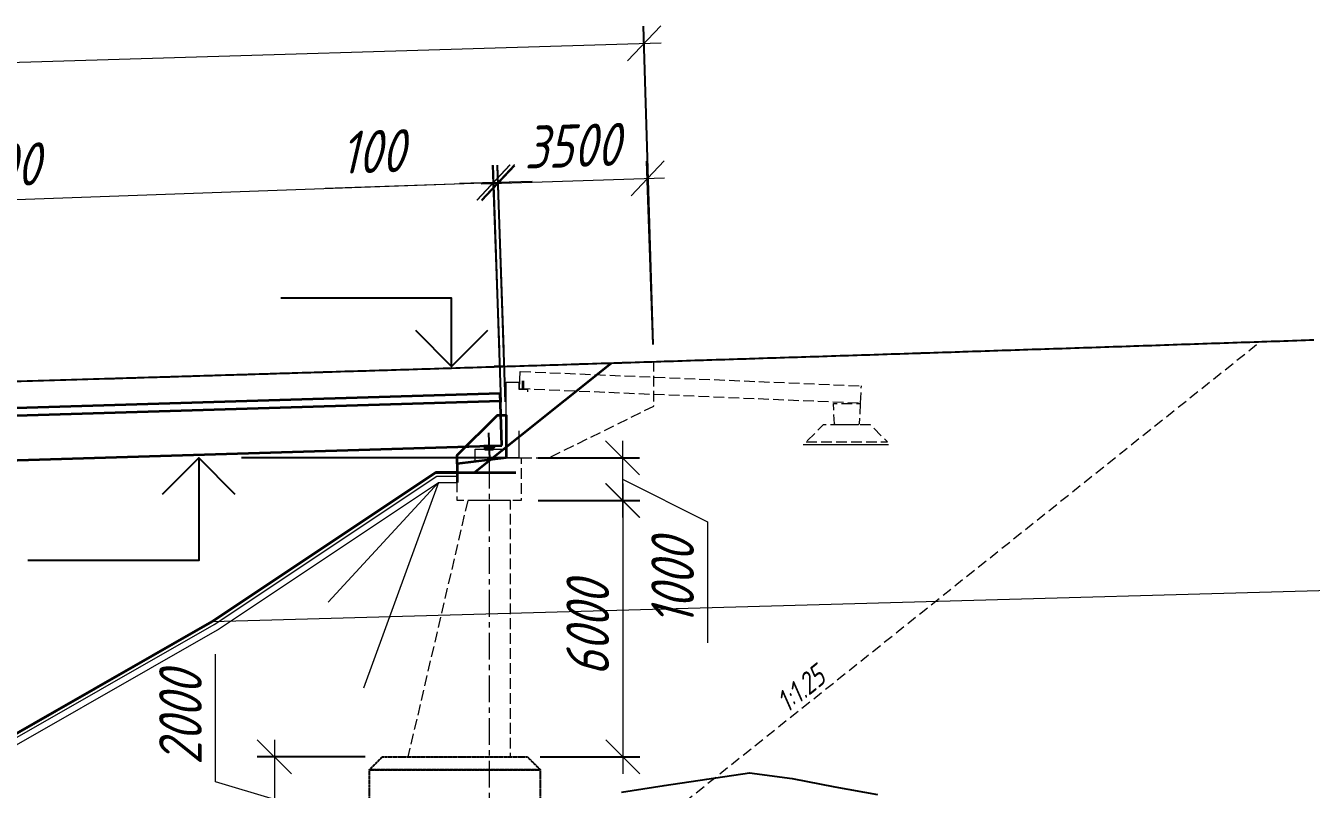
# Model space of a CAD drawing. Header units: millimetres. Extents: x 1864 to 10174863, y -4887456 to 5366151.
# Drawn here: x 4109370 to 4139476, y 12681 to 30555 of the extents above; entities that cross this region are included whole.
import ezdxf
from ezdxf.enums import TextEntityAlignment as Align

# ---------------------------------------------------------------- set-up
doc = ezdxf.new("R2018")
doc.units = ezdxf.units.MM
for name, pattern in [('DASHED', [7, 5, -2, 0]), ('HIDDEN', [9.525, 6.35, -3.175]), ('невидимая', [9.525, 6.35, -3.175]), ('осевая', [2, 1.25, -0.25, 0.25, -0.25])]:
    doc.linetypes.add(name, pattern=pattern)
for name, color, linetype, lineweight in [('(m)Невидимый контур', 4, 'HIDDEN', 18), ('04_Невидимые', 3, 'Continuous', 13), ('1-Бетон', 106, 'Continuous', 35), ('1-Примечания', 4, 'Continuous', 25), ('1-Размеры', 1, 'Continuous', 25), ('1-Текст_3', 250, 'Continuous', 25), ('ИС_TXT', 4, 'Continuous', 18), ('ИС_АРМ', 1, 'Continuous', 35), ('ИС_Основная', 7, 'Continuous', 35), ('ИС_Ось', 3, 'осевая', 18), ('ИС_Размер', 3, 'Continuous', 18), ('ИС_Тонкая', 3, 'Continuous', 18), ('Размеры', 3, 'Continuous', 15)]:
    doc.layers.add(name, color=color, linetype=linetype, lineweight=lineweight)
for name, color, linetype in [('ИС_Невидимая', 4, 'невидимая'), ('Красный профиль', 1, 'Continuous'), ('Черный профиль', 3, 'Continuous')]:
    doc.layers.add(name, color=color, linetype=linetype)
doc.styles.add('0', font='isocpeur.ttf', dxfattribs={"width": 0.8, "oblique": 15})
doc.styles.add('ISOCPEUR_', font='isocpeur.ttf', dxfattribs={"width": 0.8, "oblique": 15, "height": 250})
doc.styles.get("Standard").update_dxf_attribs({"font": 'arial.ttf'})
doc.dimstyles.new('М400нов', dxfattribs={"dimscale": 400, "dimtxt": 2.5, "dimasz": 2, "dimexe": 1, "dimexo": 1, "dimgap": 0.8, "dimtad": 1, "dimdec": 0, "dimzin": 0, "dimdsep": 46, "dimtxsty": '0', "dimblk": 'OBLIQUE', "dimcen": 0.09, "dimdle": 1, "dimclrd": 256, "dimclre": 256, "dimclrt": 256, "dimadec": 4, "dimazin": 0, "dimtfac": 1, "dimtdec": 0, "dimtmove": 1, "dimatfit": 2, "dimfxl": 1, "dimtolj": 1, "dimtzin": 0, "dimlwd": -1, "dimarcsym": 0})

# ---------------------------------------------------------------- blocks, each defined once
blk = doc.blocks.new('_OBLIQUE')
at = {"color": 0, "linetype": 'ByBlock', "lineweight": -2}
blk.add_line((0.5, 0.5), (-0.5, -0.5), dxfattribs=at)
blk = doc.blocks.new('*D471')
at = {"layer": 'Defpoints', "color": 0, "linetype": 'Continuous', "transparency": 16777216}
for p in [(4123852, 30143), (4124076, 22692), (3969765, 18046)]:
    blk.add_point(p, dxfattribs=at)
at = {"layer": 'ИС_Размер', "lineweight": -2, "transparency": 16777216}
for p, q in [((4124064, 23092), (4123840, 30543)), ((3969753, 18446), (3969529, 25898))]:
    blk.add_line(p, q, dxfattribs=at)
at = {"layer": 'ИС_Размер', "transparency": 16777216}
blk.add_line((3969141, 25486), (4124252, 30155), dxfattribs=at)
at = {"layer": 'ИС_Размер', "linetype": 'Continuous', "transparency": 16777216, "xscale": 800, "yscale": 800, "zscale": 800}
for p, rotation in [((4123852, 30143), 1.724269677828712), ((3969541, 25498), 181.7242696778287)]:
    blk.add_blockref('_OBLIQUE', p, dxfattribs=dict(at, rotation=rotation))
at = {"layer": 'ИС_Размер', "linetype": 'Continuous', "transparency": 16777216, "insert": (4046672, 28640), "char_height": 1000, "attachment_point": 5, "rotation": 1.7243, "style": '0'}
blk.add_mtext('\\A1;154400', dxfattribs=at)
blk = doc.blocks.new('*U451')
blk.add_lwpolyline([(0, 0), (0, 200)])
at = {"layer": 'Defpoints'}
for points in [[(-9, 0), (-9, 200)], [(-8, 0), (-8, 200)], [(8, 0), (8, 200)], [(9, 0), (9, 200)]]:
    blk.add_lwpolyline(points, dxfattribs=at)
blk = doc.blocks.new('б24 1.23')
at = {"layer": '1-Бетон', "linetype": 'Continuous'}
for points in [[(0, 0), (6, 1230)], [(6, 1230), (24005, 1120)], [(5, 1050), (24005, 940)], [(24000, -110), (24005, 1120)], [(0, 0), (24000, -110)]]:
    blk.add_lwpolyline(points, dxfattribs=at)
at = {"layer": 'Красный профиль', "linetype": 'Continuous'}
for points in [[(301, 306), (299, -309)], [(23701, 199), (23698, -416)]]:
    blk.add_lwpolyline(points, dxfattribs=at)
blk = doc.blocks.new('*D462')
at = {"layer": 'Defpoints', "color": 0, "linetype": 'Continuous', "transparency": 16777216}
for p in [(4120321, 26888), (4120476, 22574), (4096492, 21710)]:
    blk.add_point(p, dxfattribs=at)
at = {"layer": 'ИС_Размер', "lineweight": -2, "transparency": 16777216}
for p, q in [((4120462, 22974), (4120306, 27288)), ((4096477, 22110), (4096322, 26423))]:
    blk.add_line(p, q, dxfattribs=at)
at = {"layer": 'ИС_Размер', "transparency": 16777216}
blk.add_line((4095936, 26009), (4120720, 26902), dxfattribs=at)
at = {"layer": 'ИС_Размер', "linetype": 'Continuous', "transparency": 16777216, "xscale": 800, "yscale": 800, "zscale": 800}
for p, rotation in [((4120321, 26888), 2.064041569416751), ((4096336, 26024), 182.0640415694167)]:
    blk.add_blockref('_OBLIQUE', p, dxfattribs=dict(at, rotation=rotation))
at = {"layer": 'ИС_Размер', "linetype": 'Continuous', "transparency": 16777216, "insert": (4108299, 27275), "char_height": 1000, "attachment_point": 5, "rotation": 2.064, "style": '0'}
blk.add_mtext('\\A1;24000', dxfattribs=at)
blk = doc.blocks.new('*D469')
at = {"layer": 'Defpoints', "color": 0, "linetype": 'Continuous', "transparency": 16777216}
for p in [(4120429, 26890), (4120520, 21345), (4120620, 21349)]:
    blk.add_point(p, dxfattribs=at)
at = {"layer": 'ИС_Размер', "lineweight": -2, "transparency": 16777216}
for p, q in [((4120506, 21745), (4120315, 27286)), ((4120607, 21749), (4120415, 27290))]:
    blk.add_line(p, q, dxfattribs=at)
at = {"layer": 'ИС_Размер', "transparency": 16777216}
for p, q in [((4116383, 26750), (4120329, 26886)), ((4120329, 26886), (4119529, 26859)), ((4120329, 26886), (4120429, 26890)), ((4120329, 26886), (4120429, 26890)), ((4120429, 26890), (4121228, 26917))]:
    blk.add_line(p, q, dxfattribs=at)
at = {"layer": 'ИС_Размер', "linetype": 'Continuous', "transparency": 16777216, "xscale": 800, "yscale": 800, "zscale": 800}
for p, rotation in [((4120329, 26886), 1.981356038492397), ((4120429, 26890), 181.9813560384924)]:
    blk.add_blockref('_OBLIQUE', p, dxfattribs=dict(at, rotation=rotation))
at = {"layer": 'ИС_Размер', "linetype": 'Continuous', "transparency": 16777216, "insert": (4117488, 27609), "char_height": 1000, "attachment_point": 5, "rotation": 1.9814, "style": '0'}
blk.add_mtext('\\A1;100', dxfattribs=at)
blk = doc.blocks.new('*D470')
at = {"layer": 'Defpoints', "color": 0, "linetype": 'Continuous', "transparency": 16777216}
for p in [(4123933, 26983), (4124076, 22692), (4120578, 22575)]:
    blk.add_point(p, dxfattribs=at)
at = {"layer": 'ИС_Размер', "lineweight": -2, "transparency": 16777216}
for p, q in [((4120565, 22975), (4120421, 27265)), ((4124063, 23092), (4123919, 27382))]:
    blk.add_line(p, q, dxfattribs=at)
at = {"layer": 'ИС_Размер', "transparency": 16777216}
blk.add_line((4120035, 26852), (4124333, 26996), dxfattribs=at)
at = {"layer": 'ИС_Размер', "linetype": 'Continuous', "transparency": 16777216, "xscale": 800, "yscale": 800, "zscale": 800}
for p, rotation in [((4120435, 26866), 181.9136543373657), ((4123933, 26983), 1.913654337365663)]:
    blk.add_blockref('_OBLIQUE', p, dxfattribs=dict(at, rotation=rotation))
at = {"layer": 'ИС_Размер', "linetype": 'Continuous', "transparency": 16777216, "insert": (4122156, 27744), "char_height": 1000, "attachment_point": 5, "rotation": 1.9137, "style": '0'}
blk.add_mtext('\\A1;3500', dxfattribs=at)
blk = doc.blocks.new('*U444')
at = {"layer": '1-Примечания', "linetype": 'Continuous'}
blk.add_line((0, 0), (0.5, 0), dxfattribs=at)
for points in [[(3, 0), (3, 4), (13, 4)], [(5.121, 2.121), (3, 0), (0.879, 2.121)]]:
    blk.add_lwpolyline(points, dxfattribs=at)
at = {"layer": '1-Текст_3', "lineweight": 30, "oblique": 15, "width": 0.8, "flags": 104}
blk.add_attdef('ВЫСОТА', text='', height=3, dxfattribs=at).set_placement((8.127, 6.167), align=Align.MIDDLE_CENTER)
blk.add_attdef('ПРИМЕЧАНИЕ', text='', height=3, dxfattribs=at).set_placement((8, 3.25), align=Align.TOP_CENTER)
blk = doc.blocks.new('*U436')
at = {"layer": '1-Примечания', "linetype": 'Continuous'}
blk.add_line((0, 0), (-15.5, 0), dxfattribs=at)
for points in [[(-18, 0), (-18, -6), (-28, -6)], [(-20.121, -2.121), (-18, 0), (-15.879, -2.121)]]:
    blk.add_lwpolyline(points, dxfattribs=at)
at = {"layer": '1-Текст_3', "lineweight": 30, "oblique": 15, "width": 0.8, "flags": 104}
blk.add_attdef('ВЫСОТА', text='', height=3, dxfattribs=at).set_placement((-23.127, -3.833), align=Align.MIDDLE_CENTER)
blk.add_attdef('ПРИМЕЧАНИЕ', text='', height=3, dxfattribs=at).set_placement((-23, -6.75), align=Align.TOP_CENTER)
blk = doc.blocks.new('*D948')
at = {"layer": 'Defpoints', "color": 0, "linetype": 'Continuous', "transparency": 16777216}
for p in [(4120971, 19440), (4121020, 13440), (4123352, 13440)]:
    blk.add_point(p, dxfattribs=at)
at = {"layer": 'ИС_Размер', "transparency": 16777216}
blk.add_line((4123352, 19840), (4123352, 13040), dxfattribs=at)
at = {"layer": 'ИС_Размер', "lineweight": -2, "transparency": 16777216}
for p, q in [((4121371, 19440), (4123752, 19440)), ((4121420, 13440), (4123752, 13440))]:
    blk.add_line(p, q, dxfattribs=at)
at = {"layer": 'ИС_Размер', "linetype": 'Continuous', "transparency": 16777216, "xscale": 800, "yscale": 800, "zscale": 800}
for p, rotation in [((4123352, 19440), 90), ((4123352, 13440), 270)]:
    blk.add_blockref('_OBLIQUE', p, dxfattribs=dict(at, rotation=rotation))
at = {"layer": 'ИС_Размер', "linetype": 'Continuous', "transparency": 16777216, "insert": (4122532, 16440), "char_height": 1000, "attachment_point": 5, "rotation": 90, "style": '0'}
blk.add_mtext('\\A1;6000', dxfattribs=at)
blk = doc.blocks.new('*D949')
at = {"layer": 'Defpoints', "color": 0, "linetype": 'Continuous', "transparency": 16777216}
for p in [(4120970, 20440), (4120970, 19440), (4123346, 19440)]:
    blk.add_point(p, dxfattribs=at)
at = {"layer": 'ИС_Размер', "transparency": 16777216}
for p, q in [((4123346, 20840), (4123346, 19040)), ((4123346, 19940), (4125340, 18940)), ((4125340, 18940), (4125340, 16112))]:
    blk.add_line(p, q, dxfattribs=at)
at = {"layer": 'ИС_Размер', "lineweight": -2, "transparency": 16777216}
for p, q in [((4121370, 20440), (4123746, 20440)), ((4121370, 19440), (4123746, 19440))]:
    blk.add_line(p, q, dxfattribs=at)
at = {"layer": 'ИС_Размер', "linetype": 'Continuous', "transparency": 16777216, "xscale": 800, "yscale": 800, "zscale": 800}
for p, rotation in [((4123346, 20440), 90), ((4123346, 19440), 270)]:
    blk.add_blockref('_OBLIQUE', p, dxfattribs=dict(at, rotation=rotation))
at = {"layer": 'ИС_Размер', "linetype": 'Continuous', "transparency": 16777216, "insert": (4124520, 17526), "char_height": 1000, "attachment_point": 5, "rotation": 90, "style": '0'}
blk.add_mtext('\\A1;1000', dxfattribs=at)
blk = doc.blocks.new('*D950')
at = {"layer": 'Defpoints', "color": 0, "linetype": 'Continuous', "transparency": 16777216}
for p in [(4117721, 13440), (4115194, 11440), (4117421, 11440)]:
    blk.add_point(p, dxfattribs=at)
at = {"layer": 'ИС_Размер', "transparency": 16777216}
for p, q in [((4113814, 12854), (4113814, 15842)), ((4115194, 13840), (4115194, 11040)), ((4115194, 12440), (4113814, 12854))]:
    blk.add_line(p, q, dxfattribs=at)
at = {"layer": 'ИС_Размер', "lineweight": -2, "transparency": 16777216}
for p, q in [((4117321, 13440), (4114794, 13440)), ((4117021, 11440), (4114794, 11440))]:
    blk.add_line(p, q, dxfattribs=at)
at = {"layer": 'ИС_Размер', "linetype": 'Continuous', "transparency": 16777216, "xscale": 800, "yscale": 800, "zscale": 800}
for p, rotation in [((4115194, 13440), 90), ((4115194, 11440), 270)]:
    blk.add_blockref('_OBLIQUE', p, dxfattribs=dict(at, rotation=rotation))
at = {"layer": 'ИС_Размер', "linetype": 'Continuous', "transparency": 16777216, "insert": (4112994, 14348), "char_height": 1000, "attachment_point": 5, "rotation": 90, "style": '0'}
blk.add_mtext('\\A1;2000', dxfattribs=at)

msp = doc.modelspace()

# ---------------------------------------------------------------- linework, layer by layer
at = {"layer": '(m)Невидимый контур', "color": 3, "ltscale": 37}
msp.add_line((4123420, 11281.4), (4138281.1, 23159.4), dxfattribs=at)
at = {"color": 1}
msp.add_lwpolyline([(4096478.8, 21851.9), (4120517.8, 22579.2)], dxfattribs=at)
at = {"layer": '04_Невидимые', "color": 4, "linetype": 'DASHED', "ltscale": 50, "flags": 128}
for points in [[(4120620.5, 20439.9), (4121620.5, 20439.9), (4124076.1, 21649.2), (4124076.1, 22691.7)], [(4120947.5, 22463.2), (4128930.5, 22123.9)], [(4120930.5, 22063.6), (4128913.5, 21724.3)], [(4128923.3, 21723.1), (4128940.3, 22123.5)], [(4128913.5, 21724.3), (4128913.5, 21714.3)], [(4119720.6, 19435.3), (4118320.9, 13439.8), (4120720.9, 13439.8), (4120720.4, 19439.9), (4119720.6, 19439.9)]]:
    msp.add_lwpolyline(points, dxfattribs=at)
at = {"layer": '04_Невидимые', "color": 4, "linetype": 'DASHED', "ltscale": 500, "flags": 128}
msp.add_lwpolyline([(4120930.5, 22062.7), (4120947.5, 22463.2)], dxfattribs=at)
for points in [[(4120620.5, 20439.9), (4120620.5, 22214), (4120919.9, 22214), (4120919.9, 22045.5), (4121120.5, 22045.5), (4121120.5, 21845.5), (4120920.5, 21645.5), (4120920.5, 20439.9)], [(4120620.5, 20439.9), (4119894.1, 20353.7), (4119894.1, 20639.9), (4120620.5, 20639.9)]]:
    msp.add_lwpolyline(points, close=True, dxfattribs=at)
at = {"layer": '04_Невидимые', "color": 4, "linetype": 'DASHED', "ltscale": 50, "flags": 128}
for points in [[(4128913.5, 21714.3), (4128889.5, 21234.3), (4128868.5, 21214.3), (4128328.5, 21214.3), (4128307.5, 21234.3), (4128283.5, 21714.3)], [(4127648.5, 20814.3), (4129548.5, 20814.3), (4129148.5, 21214.3), (4128048.5, 21214.3)], [(4119470.8, 20303.5), (4120620.5, 20439.9), (4120969.9, 20439.9), (4120969.9, 19439.9), (4119470.8, 19439.9)]]:
    msp.add_lwpolyline(points, close=True, dxfattribs=at)
at = {"layer": '1-Бетон'}
for points in [[(4120100.3, 20691.9), (4120340.3, 20691.9), (4120340.3, 20711.9), (4120100.3, 20711.9)], [(4120120.2, 20639.9), (4120320.2, 20639.9), (4120320.2, 20691.9), (4120120.2, 20691.9)]]:
    msp.add_lwpolyline(points, close=True, dxfattribs=at)
at = {"layer": '1-Бетон', "color": 1}
msp.add_lwpolyline([(4119470.8, 20093.8), (4118970.8, 20093.8), (4113739.9, 16606.6), (4100081.5, 8801.8)], dxfattribs=at)
at = {"layer": 'ИС_TXT', "color": 5, "ltscale": 0.05}
msp.add_line((4127579.1, 20750.8, 999), (4129579.1, 20750.8, 999), dxfattribs=at)
at = {"layer": 'ИС_Невидимая', "ltscale": 0.3}
for points in [[(4121420.7, 13139.9), (4117420.7, 13139.9), (4117720.7, 13439.9), (4121121.2, 13439.9)], [(4121420.7, 11439.9), (4117420.7, 11439.9), (4117420.7, 13139.9), (4121420.7, 13139.9)]]:
    msp.add_lwpolyline(points, close=True, dxfattribs=at)
at = {"layer": 'ИС_Основная'}
for p, q in [((4119865.9, 20091.4), (4123076.6, 22659.9)), ((4119470.8, 20298.9), (4119470.8, 19863.8))]:
    msp.add_line(p, q, dxfattribs=at)
msp.add_lwpolyline([(4120620.5, 20439.9), (4119471.1, 20303.5), (4119471, 20498.9), (4120420.4, 21435.3), (4120620.4, 21435.3)], close=True, dxfattribs=at)
msp.add_lwpolyline([(4099898.1, 8697), (4113739.9, 16606.6), (4118970.8, 20093.8), (4120847.8, 20093.8)], dxfattribs=at)
at = {"layer": 'ИС_Ось'}
msp.add_lwpolyline([(4120220.5, 20804.9), (4120220.5, 20599.7)], dxfattribs=at)
at = {"layer": 'ИС_Ось', "ltscale": 500}
msp.add_lwpolyline([(4120220.8, 20346.9), (4120220.5, 11939.8)], dxfattribs=at)
at = {"layer": 'ИС_Тонкая'}
for q in [(4116455.3, 17063.3), (4117277.3, 15047.4)]:
    msp.add_line((4119040.4, 19863.8), q, dxfattribs=at)
for points in [[(4100468.9, 8931), (4113782, 16538.5), (4118995, 20013.8), (4119470.8, 20013.8)], [(4101194.7, 9173), (4113860.9, 16410.8), (4119040.4, 19863.8), (4119470.8, 19863.8)], [(4113739.9, 16606.6), (4156098.4, 17792.2)]]:
    msp.add_lwpolyline(points, dxfattribs=at)
at = {"layer": 'Красный профиль', "linetype": 'Continuous', "flags": 128}
msp.add_lwpolyline([(3955751.5, 17630.1), (4111346.7, 22297.9), (4111446.7, 22300.9), (4111546.7, 22303.9), (4111646.6, 22306.9), (4111746.6, 22309.9), (4111846.6, 22312.9), (4111946.5, 22315.9), (4112046.5, 22318.9), (4112146.4, 22322), (4112246.4, 22325), (4112318.6, 22327.1), (4112346.4, 22328), (4112446.3, 22331), (4112546.3, 22334), (4112646.3, 22337), (4112746.2, 22340), (4112846.2, 22343.1), (4112946.2, 22346.1), (4113046.1, 22349.1), (4113146.1, 22352.1), (4113246.1, 22355.2), (4113318.6, 22357.4), (4113346, 22358.2), (4113446, 22361.2), (4113546, 22364.2), (4113645.9, 22367.3), (4113745.9, 22370.3), (4113845.9, 22373.3), (4113945.8, 22376.4), (4114045.8, 22379.4), (4114145.8, 22382.5), (4114245.7, 22385.5), (4114318.6, 22387.7), (4114345.7, 22388.5), (4114445.7, 22391.6), (4114545.6, 22394.6), (4114645.6, 22397.7), (4114745.5, 22400.7), (4114845.5, 22403.8), (4114945.5, 22406.8), (4115045.4, 22409.9), (4115145.4, 22412.9), (4115245.4, 22416), (4115318.6, 22418.2), (4115345.3, 22419), (4115445.3, 22422.1), (4115545.3, 22425.2), (4115645.2, 22428.2), (4115745.2, 22431.3), (4115845.2, 22434.4), (4115945.1, 22437.4), (4116045.1, 22440.5), (4116145.1, 22443.6), (4116245, 22446.6), (4116318.6, 22448.9), (4116345, 22449.7), (4116445, 22452.8), (4116544.9, 22455.8), (4116644.9, 22458.9), (4116744.9, 22462), (4116844.8, 22465.1), (4116944.8, 22468.2), (4117044.7, 22471.2), (4117144.7, 22474.3), (4117244.7, 22477.4), (4117318.6, 22479.7), (4117344.6, 22480.5), (4117444.6, 22483.6), (4117544.6, 22486.7), (4117644.5, 22489.8), (4117744.5, 22492.9), (4117844.5, 22496), (4117944.4, 22499.1), (4118044.4, 22502.1), (4118144.4, 22505.2), (4118244.3, 22508.3), (4118318.6, 22510.6), (4118344.3, 22511.4), (4118444.3, 22514.5), (4118544.2, 22517.7), (4118644.2, 22520.8), (4118744.2, 22523.9), (4118844.1, 22527), (4118944.1, 22530.1), (4119044.1, 22533.2), (4119144, 22536.3), (4119244, 22539.4), (4119318.6, 22541.8), (4119344, 22542.5), (4119443.9, 22545.7), (4119543.9, 22548.8), (4119643.8, 22551.9), (4119743.8, 22555), (4119843.8, 22558.1), (4119943.7, 22561.3), (4120043.7, 22564.4), (4120143.7, 22567.5), (4120243.6, 22570.7), (4120318.6, 22573), (4120343.6, 22573.8), (4120443.6, 22576.9), (4120543.5, 22580), (4120643.5, 22583.2), (4120743.5, 22586.3), (4120843.4, 22589.5), (4120943.4, 22592.6), (4121043.4, 22595.7), (4121143.3, 22598.9), (4121243.3, 22602), (4121318.6, 22604.4), (4121343.3, 22605.2), (4121443.2, 22608.3), (4121543.2, 22611.5), (4121643.2, 22614.6), (4121743.1, 22617.8), (4121843.1, 22620.9), (4121943, 22624.1), (4122043, 22627.2), (4122143, 22630.4), (4122242.9, 22633.5), (4122318.6, 22635.9), (4122342.9, 22636.7), (4122442.9, 22639.9), (4122542.8, 22643), (4122642.8, 22646.2), (4122742.8, 22649.4), (4122842.7, 22652.5), (4122942.7, 22655.7), (4123042.7, 22658.9), (4123142.6, 22662), (4123242.6, 22665.2), (4123318.6, 22667.6), (4123342.6, 22668.4), (4123442.5, 22671.6), (4123542.5, 22674.7), (4123642.5, 22677.9), (4123742.4, 22681.1), (4123842.4, 22684.3), (4123942.4, 22687.5), (4124042.3, 22690.7), (4124142.3, 22693.8), (4124242.2, 22697), (4124318.6, 22699.5), (4124342.2, 22700.2), (4124442.2, 22703.4), (4124542.1, 22706.6), (4124642.1, 22709.8), (4124742.1, 22713), (4124842, 22716.2), (4124942, 22719.4), (4125042, 22722.6), (4125141.9, 22725.8), (4125241.9, 22729), (4125318.6, 22731.4), (4125341.9, 22732.2), (4125441.8, 22735.4), (4125541.8, 22738.6), (4125641.8, 22741.8), (4125741.7, 22745), (4125841.7, 22748.2), (4125941.7, 22751.5), (4126041.6, 22754.7), (4126141.6, 22757.9), (4126241.6, 22761.1), (4126318.6, 22763.6), (4126341.5, 22764.3), (4126441.5, 22767.5), (4126541.5, 22770.8), (4126641.4, 22774), (4126741.4, 22777.2), (4126841.3, 22780.4), (4126941.3, 22783.7), (4127041.3, 22786.9), (4127141.2, 22790.1), (4127241.2, 22793.4), (4127318.6, 22795.9), (4127341.2, 22796.6), (4127441.1, 22799.8), (4127541.1, 22803.1), (4127641.1, 22806.3), (4127741, 22809.5), (4127841, 22812.8), (4127941, 22816), (4128040.9, 22819.3), (4128140.9, 22822.5), (4128240.9, 22825.8), (4128318.6, 22828.3), (4128340.8, 22829), (4128440.8, 22832.3), (4128540.8, 22835.5), (4128640.7, 22838.8), (4128740.7, 22842), (4128840.7, 22845.3), (4128940.6, 22848.5), (4129040.6, 22851.8), (4129140.5, 22855), (4129240.5, 22858.3), (4129318.6, 22860.9), (4129340.5, 22861.6), (4129440.4, 22864.8), (4129540.4, 22868.1), (4129640.4, 22871.4), (4129740.3, 22874.6), (4129840.3, 22877.9), (4129940.3, 22881.2), (4130040.2, 22884.5), (4130140.2, 22887.7), (4130240.2, 22891), (4130318.6, 22893.6), (4130340.1, 22894.3), (4130440.1, 22897.6), (4130540.1, 22900.8), (4130640, 22904.1), (4130740, 22907.4), (4130840, 22910.7), (4130939.9, 22914), (4131039.9, 22917.3), (4131139.9, 22920.6), (4131239.8, 22923.9), (4131318.6, 22926.4), (4131339.8, 22927.1), (4131439.8, 22930.4), (4131539.7, 22933.7), (4131639.7, 22937), (4131739.6, 22940.3), (4131839.6, 22943.6), (4131939.6, 22946.9), (4132039.5, 22950.2), (4132139.5, 22953.5), (4132239.5, 22956.8), (4132318.6, 22959.5), (4132339.4, 22960.2), (4132439.4, 22963.5), (4132539.4, 22966.8), (4132639.3, 22970.1), (4132739.3, 22973.4), (4132839.3, 22976.7), (4132939.2, 22980), (4133039.2, 22983.3), (4133139.2, 22986.7), (4133239.1, 22990), (4133318.6, 22992.6), (4133339.1, 22993.3), (4133439.1, 22996.6), (4133539, 23000), (4133639, 23003.3), (4133739, 23006.6), (4133838.9, 23009.9), (4133938.9, 23013.3), (4134038.8, 23016.6), (4134138.8, 23019.9), (4134238.8, 23023.3), (4134318.6, 23025.9), (4134338.7, 23026.6), (4134438.7, 23029.9), (4134538.7, 23033.3), (4134638.6, 23036.6), (4134738.6, 23040), (4134838.6, 23043.3), (4134938.5, 23046.7), (4135038.5, 23050), (4135138.5, 23053.4), (4135238.4, 23056.7), (4135318.6, 23059.4), (4135338.4, 23060.1), (4135438.4, 23063.4), (4135538.3, 23066.8), (4135638.3, 23070.1), (4135738.3, 23073.5), (4135838.2, 23076.8), (4135938.2, 23080.2), (4136038.2, 23083.6), (4136138.1, 23086.9), (4136238.1, 23090.3), (4136318.6, 23093), (4136338.1, 23093.7), (4136438, 23097), (4136538, 23100.4), (4136637.9, 23103.8), (4136737.9, 23107.1), (4136837.9, 23110.5), (4136937.8, 23113.9), (4137037.8, 23117.3), (4137137.8, 23120.6), (4137237.7, 23124), (4137318.6, 23126.8), (4137337.7, 23127.4), (4137437.7, 23130.8), (4137537.6, 23134.2), (4137637.6, 23137.6), (4137737.6, 23140.9), (4137837.5, 23144.3), (4137937.5, 23147.7), (4138037.5, 23151.1), (4138137.4, 23154.5), (4138237.4, 23157.9), (4138318.6, 23160.7), (4138337.4, 23161.3), (4138437.3, 23164.7), (4138537.3, 23168.1), (4138637.3, 23171.5), (4138737.2, 23174.9), (4138837.2, 23178.3), (4138937.1, 23181.7), (4139037.1, 23185.1), (4139137.1, 23188.5), (4139237, 23191.9), (4139318.6, 23194.7), (4139337, 23195.3), (4139437, 23198.7), (4139536.9, 23202.2)], dxfattribs=at)
at = {"layer": 'Черный профиль', "linetype": 'Continuous', "flags": 128}
msp.add_lwpolyline([(4123318.6, 12614.9), (4124318.6, 12766.8), (4125318.6, 12918.2), (4126318.6, 13067.3), (4127318.6, 12931), (4128318.6, 12737.4), (4129318.6, 12557.8)], dxfattribs=at)

# ---------------------------------------------------------------- block references
at = {"layer": '1-Бетон', "rotation": 1.995828484253032}
msp.add_blockref('б24 1.23', (4096531.5, 20000.3), dxfattribs=at)
at = {"layer": '1-Размеры', "transparency": 33554687}
ref = msp.add_blockref('*U444', (4120543.5, 22580), dxfattribs=dict(at, xscale=-399.9999999999999, yscale=399.9999999999999, zscale=399.9999999999999, rotation=359.999718071565))
lines = msp.add_mtext('\\W0.8000;22.58', dxfattribs={"layer": '1-Текст_3', "insert": (4117292.9, 25047), "char_height": 2.5, "attachment_point": 1, "rotation": 359.99972, "bg_fill": 3, "box_fill_scale": 1, "bg_fill_color": 256, "bg_fill_transparency": 0})
ref.add_attrib('ВЫСОТА', '', (4117292.9, 25047)).embed_mtext(lines)
lines = msp.add_mtext('\\W0.8000;', dxfattribs={"layer": '1-Текст_3', "insert": (4117343.5, 23880.1), "char_height": 2.5, "attachment_point": 1, "rotation": 359.99972, "bg_fill": 3, "box_fill_scale": 1, "bg_fill_color": 256, "bg_fill_transparency": 0})
ref.add_attrib('ПРИМЕЧАНИЕ', '', (4117343.5, 23880.1)).embed_mtext(lines)
ref = msp.add_blockref('*U436', (4120620.4, 20439.9), dxfattribs=dict(at, xscale=399.9999999999998, yscale=399.9999999999998, zscale=399.9999999999998, rotation=0.0002819284350356193))
lines = msp.add_mtext('\\W0.8000;20.44', dxfattribs={"layer": '1-Текст_3', "insert": (4111369.7, 18906.8), "char_height": 2.5, "attachment_point": 1, "rotation": 0.00028, "bg_fill": 3, "box_fill_scale": 1, "bg_fill_color": 256, "bg_fill_transparency": 0})
ref.add_attrib('ВЫСОТА', '', (4111369.7, 18906.8)).embed_mtext(lines)
lines = msp.add_mtext('\\W0.8000;', dxfattribs={"layer": '1-Текст_3', "insert": (4111420.4, 17739.9), "char_height": 2.5, "attachment_point": 1, "rotation": 0.00028, "bg_fill": 3, "box_fill_scale": 1, "bg_fill_color": 256, "bg_fill_transparency": 0})
ref.add_attrib('ПРИМЕЧАНИЕ', '', (4111420.4, 17739.9)).embed_mtext(lines)
at = {"layer": 'ИС_АРМ'}
msp.add_blockref('*U451', (4121019, 22045.5), dxfattribs=at)

# ---------------------------------------------------------------- texts
at = {"layer": 'Размеры', "color": 3, "insert": (4126887.5, 14843.9), "char_height": 500, "attachment_point": 1, "rotation": 38.89437, "style": 'ISOCPEUR_'}
msp.add_mtext('1:1.25', dxfattribs=at)

# ---------------------------------------------------------------- dimensions: what is measured, and where the dimension line sits
at = {"layer": 'ИС_Размер', "linetype": 'Continuous'}
dim = msp.add_aligned_dim(p1=(3969765, 18046.5), p2=(4124076.1, 22691.7), distance=7455, dimstyle='М400нов', override={"dimrnd": 200}, dxfattribs=at)
dim.commit()
dim.dimension.update_dxf_attribs({"geometry": '*D471', "text_midpoint": (4046671.6, 28640.3)})
dim = msp.add_linear_dim(base=(4120428.8, 26889.8), p1=(4120520.3, 21345.3), p2=(4120620.5, 21348.7), angle=1.98136, dimstyle='М400нов', override={"dimrnd": 10}, dxfattribs=at)
dim.commit()
dim.dimension.update_dxf_attribs({"geometry": '*D469', "text_midpoint": (4117516.3, 26789.1), "dimtype": 161})
for p1, p2, distance, picture, middle in [((4120578.1, 22574.9), (4124076.1, 22691.7), 4293.3, '*D470', (4122156.3, 27743.7)), ((4096491.6, 21710.1), (4120476.1, 22574.5), 4316.3, '*D462', (4108298.9, 27275.3))]:
    dim = msp.add_aligned_dim(p1=p1, p2=p2, distance=distance, dimstyle='М400нов', dxfattribs=at)
    dim.commit()
    dim.dimension.update_dxf_attribs({"geometry": picture, "text_midpoint": middle})
dim = msp.add_linear_dim(base=(4123346.4, 19439.9), p1=(4120969.9, 20439.9), p2=(4120969.9, 19439.9), angle=90, dimstyle='М400нов', dxfattribs=at)
dim.commit()
dim.dimension.update_dxf_attribs({"geometry": '*D949', "text_midpoint": (4125340, 18620), "dimtype": 160})
for base, p1, p2, picture, middle in [((4123351.5, 13439.9), (4120970.8, 19439.9), (4121020.1, 13439.9), '*D948', (4122531.5, 16439.9)), ((4115193.7, 11439.9), (4117720.7, 13439.9), (4117420.7, 11439.9), '*D950', (4112993.7, 13173.9))]:
    dim = msp.add_linear_dim(base=base, p1=p1, p2=p2, angle=90, dimstyle='М400нов', dxfattribs=at)
    dim.commit()
    dim.dimension.update_dxf_attribs({"geometry": picture, "text_midpoint": middle})

doc.saveas('drawing.dxf')
